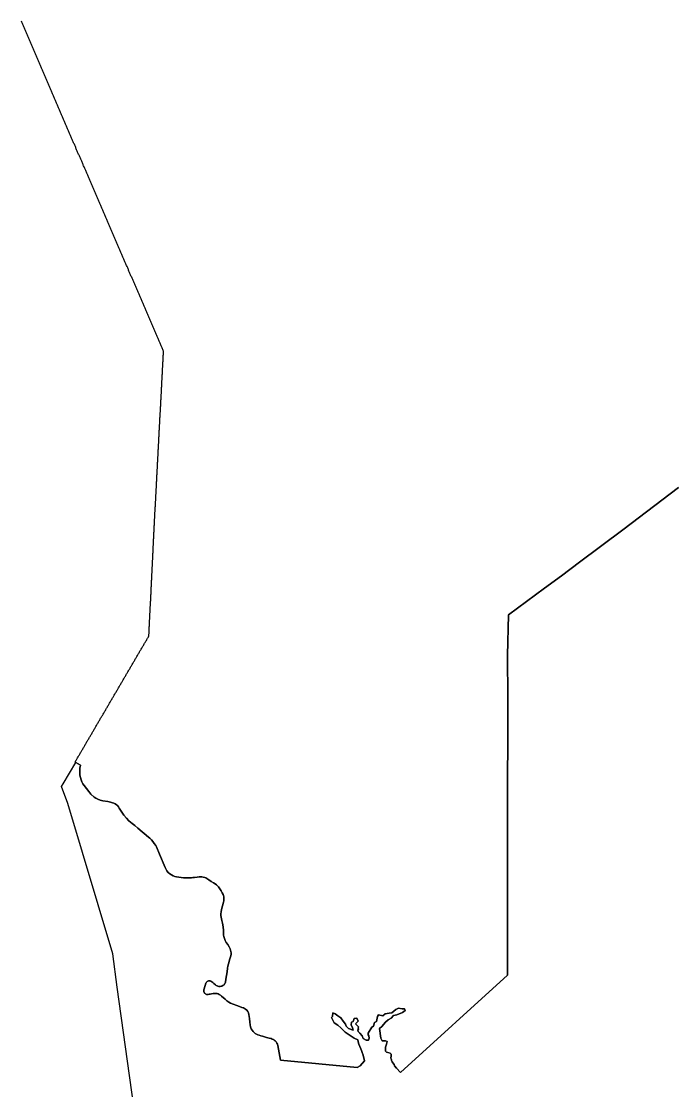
# Model space of a CAD drawing. Header units: inches. Extents: x 130170 to 284068, y 377793 to 804530.
# Drawn here: x 186235 to 193948, y 386389 to 399003 of the extents above; entities that cross this region are included whole.
import ezdxf

# ---------------------------------------------------------------- set-up
doc = ezdxf.new("R2010")
doc.units = ezdxf.units.IN
doc.header["$MEASUREMENT"] = 0
doc.layers.add('muni_il', color=7, linetype='Continuous')

msp = doc.modelspace()

# ---------------------------------------------------------------- linework, layer by layer
at = {"layer": 'muni_il'}
for points in [[(193983, 393505), (193325, 393005), (192814, 392622), (192603, 392463), (192403, 392315), (191977, 392003), (191967, 391524), (191969, 391020), (191970, 390711), (191967, 389857), (191967, 388998), (191965, 388094), (191967, 387753), (190703, 386601), (190659, 386652), (190635, 386682), (190628, 386697), (190615, 386718), (190608, 386730), (190600, 386746), (190597, 386753), (190593, 386765), (190591, 386772), (190595, 386798), (190596, 386803), (190596, 386807), (190596, 386811), (190594, 386816), (190593, 386820), (190590, 386823), (190588, 386827), (190584, 386830), (190581, 386832), (190555, 386837), (190538, 386842), (190532, 386850), (190529, 386853), (190529, 386902), (190541, 386936), (190549, 386968), (190529, 386975), (190490, 386975), (190471, 387007), (190456, 387121), (190485, 387146), (190529, 387197), (190561, 387224), (190595, 387243), (190622, 387277), (190661, 387284), (190729, 387309), (190758, 387333), (190753, 387355), (190724, 387353), (190680, 387360), (190648, 387348), (190626, 387328), (190602, 387306), (190571, 387301), (190524, 387294), (190495, 387272), (190446, 387282), (190444, 387282), (190434, 387263), (190422, 387204), (190400, 387194), (190386, 387148), (190366, 387138), (190325, 387068), (190322, 387047), (190332, 387036), (190337, 387007), (190327, 386983), (190300, 386985), (190264, 387005), (190252, 387036), (190225, 387065), (190205, 387085), (190203, 387104), (190209, 387115), (190206, 387126), (190208, 387143), (190176, 387177), (190205, 387209), (190191, 387245), (190159, 387238), (190145, 387204), (190125, 387197), (190123, 387165), (190137, 387131), (190145, 387102), (190091, 387121), (190079, 387134), (190064, 387148), (190057, 387172), (190030, 387207), (190000, 387248), (189964, 387270), (189935, 387294), (189906, 387306), (189901, 387265), (189891, 387250), (189923, 387190), (189964, 387163), (190000, 387129), (190052, 387078), (190157, 387009), (190200, 386987), (190206, 386970), (190215, 386934), (190217, 386930), (190243, 386864), (190252, 386838), (190266, 386807), (190281, 386742), (190230, 386683), (190194, 386661), (189288, 386750), (189266, 386879), (189259, 386920), (189253, 386936), (189248, 386950), (189237, 386964), (189226, 386976), (189216, 386985), (189206, 386992), (189193, 386998), (189181, 387002), (189158, 387008), (189125, 387017), (189077, 387031), (189059, 387036), (189038, 387043), (189023, 387048), (189005, 387055), (188992, 387064), (188978, 387075), (188966, 387087), (188954, 387102), (188945, 387118), (188937, 387142), (188933, 387165), (188929, 387195), (188923, 387241), (188916, 387288), (188911, 387308), (188903, 387324), (188891, 387338), (188876, 387351), (188852, 387364), (188834, 387370), (188808, 387380), (188702, 387421), (188680, 387432), (188656, 387449), (188636, 387466), (188596, 387503), (188583, 387514), (188568, 387524), (188555, 387530), (188543, 387534), (188528, 387536), (188513, 387536), (188497, 387534), (188475, 387530), (188462, 387528), (188449, 387525), (188437, 387523), (188427, 387522), (188417, 387524), (188409, 387528), (188401, 387533), (188395, 387540), (188390, 387547), (188386, 387557), (188385, 387567), (188386, 387578), (188389, 387590), (188409, 387655), (188412, 387662), (188416, 387668), (188420, 387672), (188426, 387677), (188433, 387680), (188441, 387683), (188450, 387684), (188460, 387683), (188469, 387681), (188481, 387673), (188493, 387665), (188505, 387654), (188522, 387638), (188532, 387630), (188542, 387625), (188551, 387621), (188561, 387619), (188570, 387618), (188578, 387618), (188590, 387620), (188600, 387623), (188609, 387628), (188617, 387633), (188625, 387639), (188631, 387647), (188638, 387658), (188642, 387669), (188647, 387702), (188659, 387791), (188664, 387833), (188669, 387856), (188675, 387884), (188693, 387945), (188704, 387981), (188708, 387998), (188708, 388015), (188706, 388031), (188702, 388045), (188697, 388062), (188685, 388084), (188668, 388111), (188651, 388138), (188639, 388160), (188629, 388183), (188621, 388207), (188618, 388224), (188616, 388247), (188616, 388280), (188613, 388318), (188611, 388345), (188606, 388364), (188598, 388397), (188593, 388414), (188590, 388434), (188588, 388454), (188588, 388474), (188590, 388497), (188596, 388527), (188617, 388611), (188620, 388628), (188623, 388644), (188622, 388660), (188621, 388675), (188617, 388689), (188613, 388703), (188603, 388724), (188589, 388746), (188565, 388783), (188558, 388794), (188547, 388805), (188536, 388815), (188520, 388827), (188500, 388840), (188471, 388858), (188443, 388877), (188422, 388891), (188408, 388898), (188396, 388904), (188379, 388909), (188363, 388912), (188347, 388912), (188332, 388911), (188306, 388908), (188276, 388905), (188258, 388903), (188242, 388901), (188229, 388899), (188205, 388898), (188174, 388899), (188148, 388900), (188118, 388904), (188091, 388907), (188064, 388910), (188045, 388915), (188025, 388923), (188003, 388935), (187983, 388948), (187966, 388963), (187951, 388980), (187940, 388997), (187928, 389023), (187864, 389179), (187828, 389264), (187819, 389281), (187802, 389306), (187786, 389327), (187767, 389349), (187751, 389366), (187733, 389381), (187607, 389487), (187574, 389515), (187540, 389540), (187502, 389571), (187473, 389602), (187441, 389640), (187410, 389686), (187389, 389720), (187378, 389736), (187366, 389752), (187356, 389762), (187342, 389773), (187326, 389781), (187310, 389786), (187286, 389791), (187253, 389799), (187196, 389808), (187164, 389816), (187135, 389827), (187113, 389838), (187091, 389852), (187054, 389887), (187030, 389917), (187003, 389953), (186976, 389989), (186961, 390009), (186948, 390032), (186938, 390056), (186930, 390083), (186924, 390109), (186922, 390142), (186923, 390170), (186925, 390194), (186933, 390228), (186877, 390260), (186867, 390263), (186868, 390265), (186868, 390265), (186873, 390273), (186878, 390282), (186883, 390290), (186888, 390299), (186893, 390308), (186898, 390316), (186903, 390325), (186908, 390333), (186913, 390342), (186918, 390351), (186923, 390359), (186928, 390368), (186933, 390376), (186938, 390385), (186943, 390394), (186948, 390402), (186953, 390411), (186958, 390419), (186963, 390428), (186968, 390437), (186973, 390445), (186978, 390454), (186983, 390462), (186988, 390471), (186993, 390480), (186998, 390488), (187003, 390497), (187008, 390506), (187013, 390514), (187018, 390523), (187023, 390531), (187028, 390540), (187034, 390549), (187039, 390557), (187044, 390566), (187049, 390574), (187054, 390583), (187059, 390592), (187064, 390600), (187069, 390609), (187074, 390617), (187079, 390626), (187084, 390635), (187089, 390643), (187094, 390652), (187099, 390660), (187104, 390669), (187109, 390678), (187114, 390686), (187119, 390695), (187124, 390703), (187129, 390712), (187134, 390721), (187139, 390729), (187144, 390738), (187149, 390746), (187154, 390755), (187159, 390764), (187164, 390772), (187169, 390781), (187174, 390789), (187179, 390798), (187184, 390807), (187190, 390815), (187195, 390824), (187200, 390832), (187205, 390841), (187210, 390850), (187215, 390858), (187220, 390867), (187225, 390875), (187230, 390884), (187235, 390893), (187240, 390901), (187245, 390910), (187250, 390918), (187255, 390927), (187260, 390936), (187265, 390944), (187270, 390953), (187275, 390961), (187280, 390970), (187285, 390979), (187290, 390987), (187295, 390996), (187300, 391004), (187305, 391013), (187310, 391022), (187315, 391030), (187320, 391039), (187325, 391047), (187330, 391056), (187335, 391065), (187340, 391073), (187346, 391082), (187351, 391090), (187356, 391099), (187361, 391108), (187366, 391116), (187371, 391125), (187376, 391133), (187381, 391142), (187386, 391151), (187391, 391159), (187396, 391168), (187401, 391177), (187406, 391185), (187411, 391194), (187416, 391202), (187421, 391211), (187426, 391220), (187431, 391228), (187436, 391237), (187441, 391245), (187446, 391254), (187451, 391263), (187456, 391271), (187461, 391280), (187466, 391288), (187471, 391297), (187476, 391306), (187481, 391314), (187486, 391323), (187491, 391331), (187497, 391340), (187502, 391349), (187507, 391357), (187512, 391366), (187517, 391374), (187522, 391383), (187527, 391392), (187532, 391400), (187537, 391409), (187542, 391417), (187547, 391426), (187552, 391435), (187557, 391443), (187562, 391452), (187567, 391460), (187572, 391469), (187577, 391478), (187582, 391486), (187587, 391495), (187592, 391503), (187597, 391512), (187602, 391521), (187607, 391529), (187612, 391538), (187617, 391546), (187622, 391555), (187627, 391564), (187632, 391572), (187637, 391581), (187642, 391589), (187647, 391598), (187653, 391607), (187658, 391615), (187663, 391624), (187668, 391632), (187673, 391641), (187678, 391650), (187683, 391658), (187688, 391667), (187693, 391675), (187698, 391684), (187703, 391693), (187708, 391701), (187713, 391710), (187718, 391718), (187723, 391727), (187728, 391736), (187733, 391744), (187738, 391753), (187739, 391763), (187739, 391773), (187740, 391783), (187740, 391793), (187741, 391803), (187741, 391812), (187741, 391822), (187742, 391832), (187742, 391842), (187743, 391852), (187743, 391862), (187744, 391872), (187744, 391882), (187745, 391892), (187745, 391902), (187746, 391912), (187746, 391922), (187747, 391932), (187747, 391942), (187748, 391951), (187748, 391961), (187749, 391971), (187749, 391981), (187750, 391991), (187750, 392001), (187751, 392011), (187751, 392021), (187752, 392031), (187752, 392041), (187753, 392051), (187753, 392061), (187754, 392071), (187754, 392080), (187755, 392090), (187755, 392100), (187756, 392110), (187756, 392120), (187757, 392130), (187757, 392140), (187758, 392150), (187758, 392160), (187759, 392170), (187759, 392180), (187760, 392190), (187760, 392200), (187761, 392210), (187761, 392219), (187762, 392229), (187762, 392239), (187763, 392249), (187763, 392259), (187764, 392269), (187764, 392279), (187765, 392289), (187765, 392299), (187765, 392309), (187766, 392319), (187766, 392329), (187767, 392339), (187767, 392349), (187768, 392358), (187768, 392368), (187769, 392378), (187769, 392388), (187770, 392398), (187770, 392408), (187771, 392418), (187771, 392428), (187772, 392438), (187772, 392448), (187773, 392458), (187773, 392468), (187774, 392478), (187774, 392488), (187775, 392497), (187775, 392507), (187776, 392517), (187776, 392527), (187777, 392537), (187777, 392547), (187778, 392557), (187778, 392567), (187779, 392577), (187779, 392587), (187780, 392597), (187780, 392607), (187781, 392617), (187781, 392627), (187782, 392636), (187782, 392646), (187783, 392656), (187783, 392666), (187784, 392676), (187784, 392686), (187785, 392696), (187785, 392706), (187786, 392716), (187786, 392726), (187787, 392736), (187787, 392746), (187788, 392756), (187788, 392766), (187788, 392775), (187789, 392785), (187789, 392795), (187790, 392805), (187790, 392815), (187791, 392825), (187791, 392835), (187792, 392845), (187792, 392855), (187793, 392865), (187793, 392875), (187794, 392885), (187794, 392895), (187795, 392905), (187795, 392914), (187796, 392924), (187796, 392934), (187797, 392944), (187797, 392954), (187798, 392964), (187798, 392974), (187799, 392984), (187799, 392994), (187800, 393004), (187800, 393014), (187801, 393024), (187801, 393034), (187802, 393043), (187802, 393053), (187803, 393063), (187803, 393073), (187804, 393083), (187804, 393093), (187805, 393103), (187805, 393113), (187806, 393123), (187806, 393133), (187807, 393143), (187807, 393153), (187808, 393163), (187808, 393173), (187809, 393183), (187809, 393193), (187810, 393202), (187810, 393212), (187811, 393222), (187811, 393232), (187812, 393242), (187812, 393252), (187813, 393262), (187813, 393272), (187814, 393282), (187815, 393292), (187815, 393302), (187816, 393312), (187816, 393322), (187817, 393332), (187817, 393342), (187818, 393352), (187818, 393362), (187819, 393372), (187819, 393382), (187820, 393392), (187820, 393401), (187821, 393411), (187821, 393421), (187822, 393431), (187822, 393441), (187823, 393451), (187823, 393461), (187824, 393471), (187825, 393481), (187825, 393491), (187826, 393501), (187826, 393511), (187827, 393521), (187827, 393531), (187828, 393541), (187828, 393551), (187829, 393561), (187829, 393571), (187830, 393581), (187830, 393591), (187831, 393600), (187831, 393610), (187832, 393620), (187832, 393630), (187833, 393640), (187833, 393650), (187834, 393660), (187835, 393670), (187835, 393680), (187836, 393690), (187836, 393700), (187837, 393710), (187837, 393720), (187838, 393730), (187838, 393740), (187839, 393750), (187839, 393760), (187840, 393770), (187840, 393780), (187841, 393790), (187841, 393799), (187842, 393809), (187842, 393819), (187843, 393829), (187844, 393839), (187844, 393849), (187845, 393859), (187845, 393869), (187846, 393879), (187846, 393889), (187847, 393899), (187847, 393909), (187848, 393919), (187848, 393929), (187849, 393939), (187849, 393949), (187850, 393959), (187850, 393969), (187851, 393979), (187851, 393989), (187852, 393998), (187852, 394008), (187853, 394018), (187854, 394028), (187854, 394038), (187855, 394048), (187855, 394058), (187856, 394068), (187856, 394078), (187857, 394088), (187857, 394098), (187858, 394108), (187858, 394118), (187859, 394128), (187859, 394138), (187860, 394148), (187860, 394158), (187861, 394168), (187861, 394178), (187862, 394188), (187862, 394197), (187863, 394207), (187864, 394217), (187864, 394227), (187865, 394237), (187865, 394247), (187866, 394257), (187866, 394267), (187867, 394277), (187867, 394287), (187868, 394297), (187868, 394307), (187869, 394317), (187869, 394327), (187870, 394337), (187870, 394347), (187871, 394357), (187871, 394367), (187872, 394377), (187872, 394387), (187873, 394396), (187874, 394406), (187874, 394416), (187875, 394426), (187875, 394436), (187876, 394446), (187876, 394456), (187877, 394466), (187877, 394476), (187878, 394486), (187878, 394496), (187879, 394506), (187879, 394516), (187880, 394526), (187880, 394536), (187881, 394546), (187881, 394556), (187882, 394566), (187882, 394576), (187883, 394586), (187884, 394595), (187884, 394605), (187885, 394615), (187885, 394625), (187886, 394635), (187886, 394645), (187887, 394655), (187887, 394665), (187888, 394675), (187888, 394685), (187889, 394695), (187889, 394705), (187890, 394715), (187890, 394725), (187891, 394735), (187891, 394745), (187892, 394755), (187892, 394765), (187893, 394775), (187894, 394785), (187894, 394794), (187895, 394804), (187895, 394814), (187896, 394824), (187896, 394834), (187897, 394844), (187897, 394854), (187898, 394864), (187898, 394874), (187899, 394884), (187899, 394894), (187900, 394904), (187900, 394914), (187901, 394924), (187901, 394934), (187902, 394944), (187902, 394954), (187903, 394964), (187904, 394974), (187904, 394984), (187905, 394993), (187905, 395003), (187906, 395013), (187906, 395023), (187907, 395033), (187907, 395043), (187908, 395053), (187908, 395063), (187909, 395073), (187909, 395083), (187910, 395093), (187910, 395103), (187911, 395113), (187907, 395122), (187903, 395131), (187899, 395140), (187895, 395150), (187891, 395159), (187887, 395168), (187883, 395177), (187879, 395186), (187875, 395195), (187871, 395205), (187867, 395214), (187863, 395223), (187859, 395232), (187856, 395241), (187852, 395251), (187848, 395260), (187844, 395269), (187840, 395278), (187836, 395287), (187832, 395296), (187828, 395306), (187824, 395315), (187820, 395324), (187816, 395333), (187812, 395342), (187808, 395351), (187804, 395361), (187800, 395370), (187796, 395379), (187792, 395388), (187788, 395397), (187784, 395407), (187780, 395416), (187776, 395425), (187772, 395434), (187768, 395443), (187765, 395452), (187761, 395462), (187757, 395471), (187753, 395480), (187749, 395489), (187745, 395498), (187741, 395507), (187737, 395517), (187733, 395526), (187729, 395535), (187725, 395544), (187721, 395553), (187717, 395562), (187713, 395572), (187709, 395581), (187705, 395590), (187701, 395599), (187697, 395608), (187693, 395618), (187689, 395627), (187685, 395636), (187681, 395645), (187678, 395654), (187674, 395663), (187670, 395673), (187666, 395682), (187662, 395691), (187658, 395700), (187654, 395709), (187650, 395718), (187646, 395728), (187642, 395737), (187638, 395746), (187634, 395755), (187630, 395764), (187626, 395774), (187622, 395783), (187618, 395792), (187614, 395801), (187610, 395810), (187606, 395819), (187602, 395829), (187598, 395838), (187594, 395847), (187590, 395856), (187587, 395865), (187583, 395874), (187579, 395884), (187575, 395893), (187571, 395902), (187567, 395911), (187563, 395920), (187559, 395930), (187555, 395939), (187551, 395948), (187547, 395957), (187543, 395966), (187539, 395975), (187535, 395985), (187531, 395994), (187527, 396003), (187523, 396012), (187519, 396021), (187515, 396030), (187511, 396040), (187507, 396049), (187503, 396058), (187499, 396067), (187496, 396076), (187492, 396085), (187488, 396095), (187484, 396104), (187480, 396113), (187476, 396122), (187472, 396131), (187468, 396141), (187464, 396150), (187460, 396159), (187456, 396168), (187452, 396177), (187448, 396186), (187444, 396196), (187440, 396205), (187436, 396214), (187432, 396223), (187428, 396232), (187424, 396241), (187420, 396251), (187416, 396260), (187412, 396269), (187409, 396278), (187405, 396287), (187401, 396297), (187397, 396306), (187393, 396315), (187389, 396324), (187385, 396333), (187381, 396342), (187377, 396352), (187373, 396361), (187369, 396370), (187365, 396379), (187361, 396388), (187357, 396397), (187353, 396407), (187349, 396416), (187345, 396425), (187341, 396434), (187337, 396443), (187333, 396453), (187329, 396462), (187325, 396471), (187321, 396480), (187318, 396489), (187314, 396498), (187310, 396508), (187306, 396517), (187302, 396526), (187298, 396535), (187294, 396544), (187290, 396553), (187286, 396563), (187282, 396572), (187278, 396581), (187274, 396590), (187270, 396599), (187266, 396608), (187262, 396618), (187258, 396627), (187254, 396636), (187250, 396645), (187246, 396654), (187242, 396664), (187238, 396673), (187234, 396682), (187231, 396691), (187227, 396700), (187223, 396709), (187219, 396719), (187215, 396728), (187211, 396737), (187207, 396746), (187203, 396755), (187199, 396764), (187195, 396774), (187191, 396783), (187187, 396792), (187183, 396801), (187179, 396810), (187175, 396820), (187171, 396829), (187167, 396838), (187163, 396847), (187159, 396856), (187155, 396865), (187151, 396875), (187147, 396884), (187143, 396893), (187140, 396902), (187136, 396911), (187132, 396920), (187128, 396930), (187124, 396939), (187120, 396948), (187116, 396957), (187112, 396966), (187108, 396975), (187104, 396985), (187100, 396994), (187096, 397003), (187092, 397012), (187088, 397021), (187084, 397031), (187080, 397040), (187076, 397049), (187072, 397058), (187068, 397067), (187064, 397076), (187060, 397086), (187056, 397095), (187053, 397104), (187049, 397113), (187045, 397122), (187041, 397131), (187037, 397141), (187033, 397150), (187029, 397159), (187025, 397168), (187021, 397177), (187017, 397187), (187013, 397196), (187009, 397205), (187005, 397214), (187001, 397223), (186997, 397232), (186993, 397242), (186989, 397251), (186985, 397260), (186981, 397269), (186977, 397278), (186973, 397287), (186969, 397297), (186965, 397306), (186962, 397315), (186958, 397324), (186954, 397333), (186950, 397343), (186946, 397352), (186942, 397361), (186938, 397370), (186934, 397379), (186930, 397388), (186926, 397398), (186922, 397407), (186918, 397416), (186914, 397425), (186910, 397434), (186906, 397443), (186902, 397453), (186898, 397462), (186894, 397471), (186890, 397480), (186886, 397489), (186882, 397498), (186878, 397508), (186875, 397517), (186871, 397526), (186867, 397535), (186863, 397544), (186859, 397554), (186855, 397563), (186851, 397572), (186847, 397581), (186843, 397590), (186839, 397599), (186835, 397609), (186831, 397618), (186827, 397627), (186823, 397636), (186819, 397645), (186815, 397655), (186811, 397664), (186807, 397673), (186803, 397682), (186799, 397691), (186795, 397700), (186792, 397710), (186788, 397719), (186784, 397728), (186780, 397737), (186776, 397746), (186772, 397756), (186768, 397765), (186764, 397774), (186760, 397783), (186756, 397792), (186752, 397801), (186748, 397811), (186744, 397820), (186740, 397829), (186736, 397838), (186732, 397847), (186728, 397857), (186724, 397866), (186720, 397875), (186717, 397884), (186713, 397893), (186709, 397902), (186705, 397912), (186701, 397921), (186697, 397930), (186693, 397939), (186689, 397948), (186685, 397958), (186681, 397967), (186677, 397976), (186673, 397985), (186669, 397994), (186665, 398003), (186661, 398013), (186657, 398022), (186653, 398031), (186649, 398040), (186645, 398049), (186641, 398059), (186638, 398068), (186634, 398077), (186630, 398086), (186626, 398095), (186622, 398104), (186618, 398114), (186614, 398123), (186610, 398132), (186606, 398141), (186602, 398150), (186598, 398160), (186594, 398169), (186590, 398178), (186586, 398187), (186582, 398196), (186578, 398206), (186574, 398215), (186570, 398224), (186566, 398233), (186563, 398242), (186559, 398251), (186555, 398261), (186551, 398270), (186547, 398279), (186543, 398288), (186539, 398297), (186535, 398307), (186531, 398316), (186527, 398325), (186523, 398334), (186519, 398343), (186515, 398352), (186511, 398362), (186507, 398371), (186503, 398380), (186499, 398389), (186495, 398398), (186491, 398408), (186488, 398417), (186484, 398426), (186480, 398435), (186476, 398444), (186472, 398453), (186468, 398463), (186464, 398472), (186460, 398481), (186456, 398490), (186452, 398499), (186448, 398509), (186444, 398518), (186440, 398527), (186436, 398536), (186432, 398545), (186428, 398554), (186424, 398564), (186420, 398573), (186416, 398582), (186412, 398591), (186409, 398600), (186405, 398610), (186401, 398619), (186397, 398628), (186393, 398637), (186389, 398646), (186385, 398655), (186381, 398665), (186377, 398674), (186373, 398683), (186369, 398692), (186365, 398701), (186361, 398711), (186357, 398720), (186353, 398729), (186349, 398738), (186345, 398747), (186341, 398756), (186337, 398766), (186334, 398775), (186330, 398784), (186326, 398793), (186322, 398802), (186318, 398812), (186314, 398821), (186310, 398830), (186306, 398839), (186302, 398848), (186298, 398858), (186294, 398867), (186290, 398876), (186286, 398885), (186282, 398894), (186278, 398903), (186274, 398913), (186270, 398922), (186266, 398931), (186262, 398940), (186259, 398949), (186255, 398959), (186251, 398968), (186247, 398977), (186243, 398986), (186239, 398995), (186235, 399004)], [(187831, 384258), (187365, 387608), (187311, 388001), (186784, 389778), (186708, 389978), (186727, 390010), (186877, 390260), (186877, 390260), (186933, 390228), (186925, 390194), (186923, 390170), (186922, 390142), (186924, 390109), (186930, 390083), (186938, 390056), (186948, 390032), (186961, 390009), (186976, 389989), (187003, 389953), (187030, 389917), (187054, 389887), (187091, 389852), (187113, 389838), (187135, 389827), (187164, 389816), (187196, 389808), (187253, 389799), (187286, 389791), (187310, 389786), (187326, 389781), (187342, 389773), (187356, 389762), (187366, 389752), (187378, 389736), (187389, 389720), (187410, 389686), (187441, 389640), (187473, 389602), (187502, 389571), (187540, 389540), (187574, 389515), (187607, 389487), (187733, 389381), (187751, 389366), (187767, 389349), (187786, 389327), (187802, 389306), (187819, 389281), (187828, 389264), (187864, 389179), (187928, 389023), (187940, 388997), (187951, 388980), (187966, 388963), (187983, 388948), (188003, 388935), (188025, 388923), (188045, 388915), (188064, 388910), (188091, 388907), (188118, 388904), (188148, 388900), (188174, 388899), (188205, 388898), (188229, 388899), (188242, 388901), (188258, 388903), (188276, 388905), (188306, 388908), (188332, 388911), (188347, 388912), (188363, 388912), (188379, 388909), (188396, 388904), (188408, 388898), (188422, 388891), (188443, 388877), (188471, 388858), (188500, 388840), (188520, 388827), (188536, 388815), (188547, 388805), (188558, 388794), (188565, 388783), (188589, 388746), (188603, 388724), (188613, 388703), (188617, 388689), (188621, 388675), (188622, 388660), (188623, 388644), (188620, 388628), (188617, 388611), (188596, 388527), (188590, 388497), (188588, 388474), (188588, 388454), (188590, 388434), (188593, 388414), (188598, 388397), (188606, 388364), (188611, 388345), (188613, 388318), (188616, 388280), (188616, 388247), (188618, 388224), (188621, 388207), (188629, 388183), (188639, 388160), (188651, 388138), (188668, 388111), (188685, 388084), (188697, 388062), (188702, 388045), (188706, 388031), (188708, 388015), (188708, 387998), (188704, 387981), (188693, 387945), (188675, 387884), (188669, 387856), (188664, 387833), (188659, 387791), (188647, 387702), (188642, 387669), (188638, 387658), (188631, 387647), (188625, 387639), (188617, 387633), (188609, 387628), (188600, 387623), (188590, 387620), (188578, 387618), (188570, 387618), (188561, 387619), (188551, 387621), (188542, 387625), (188532, 387630), (188522, 387638), (188505, 387654), (188493, 387665), (188481, 387673), (188469, 387681), (188460, 387683), (188450, 387684), (188441, 387683), (188433, 387680), (188426, 387677), (188420, 387672), (188416, 387668), (188412, 387662), (188409, 387655), (188389, 387590), (188386, 387578), (188385, 387567), (188386, 387557), (188390, 387547), (188395, 387540), (188401, 387533), (188409, 387528), (188417, 387524), (188427, 387522), (188437, 387523), (188449, 387525), (188462, 387528), (188475, 387530), (188497, 387534), (188513, 387536), (188528, 387536), (188543, 387534), (188555, 387530), (188568, 387524), (188583, 387514), (188596, 387503), (188636, 387466), (188656, 387449), (188680, 387432), (188702, 387421), (188808, 387380), (188834, 387370), (188852, 387364), (188876, 387351), (188891, 387338), (188903, 387324), (188911, 387308), (188916, 387288), (188923, 387241), (188929, 387195), (188933, 387165), (188937, 387142), (188945, 387118), (188954, 387102), (188966, 387087), (188978, 387075), (188992, 387064), (189005, 387055), (189023, 387048), (189038, 387043), (189059, 387036), (189077, 387031), (189125, 387017), (189158, 387008), (189181, 387002), (189193, 386998), (189206, 386992), (189216, 386985), (189226, 386976), (189237, 386964), (189248, 386950), (189253, 386936), (189259, 386920), (189266, 386879), (189288, 386750), (190194, 386661), (190230, 386683), (190281, 386742), (190266, 386807), (190252, 386838), (190243, 386864), (190217, 386930), (190215, 386934), (190206, 386970), (190200, 386987), (190157, 387009), (190052, 387078), (190000, 387129), (189964, 387163), (189923, 387190), (189891, 387250), (189901, 387265), (189906, 387306), (189935, 387294), (189964, 387270), (190000, 387248), (190030, 387207), (190057, 387172), (190064, 387148), (190079, 387134), (190091, 387121), (190145, 387102), (190137, 387131), (190123, 387165), (190125, 387197), (190145, 387204), (190159, 387238), (190191, 387245), (190205, 387209), (190176, 387177), (190208, 387143), (190206, 387126), (190209, 387115), (190203, 387104), (190205, 387085), (190225, 387065), (190252, 387036), (190264, 387005), (190300, 386985), (190327, 386983), (190337, 387007), (190332, 387036), (190322, 387047), (190325, 387068), (190366, 387138), (190386, 387148), (190400, 387194), (190422, 387204), (190434, 387263), (190444, 387282), (190446, 387282), (190495, 387272), (190524, 387294), (190571, 387301), (190602, 387306), (190626, 387328), (190648, 387348), (190680, 387360), (190724, 387353), (190753, 387355), (190758, 387333), (190729, 387309), (190661, 387284), (190622, 387277), (190595, 387243), (190561, 387224), (190529, 387197), (190485, 387146), (190456, 387121), (190471, 387007), (190490, 386975), (190529, 386975), (190549, 386968), (190541, 386936), (190529, 386902), (190529, 386853), (190532, 386850), (190538, 386842), (190555, 386837), (190581, 386832), (190584, 386830), (190588, 386827), (190590, 386823), (190593, 386820), (190594, 386816), (190596, 386811), (190596, 386807), (190596, 386803), (190595, 386798), (190591, 386772), (190593, 386765), (190597, 386753), (190600, 386746), (190608, 386730), (190615, 386718), (190628, 386697), (190635, 386682), (190659, 386652), (190703, 386601), (191967, 387753), (191965, 388094), (191967, 388998), (191967, 389857), (191970, 390711), (191969, 391020), (191967, 391524), (191977, 392003), (192403, 392315), (192603, 392463), (192814, 392622), (193325, 393005), (193983, 393505)]]:
    msp.add_lwpolyline(points, dxfattribs=at)

doc.saveas('drawing.dxf')
